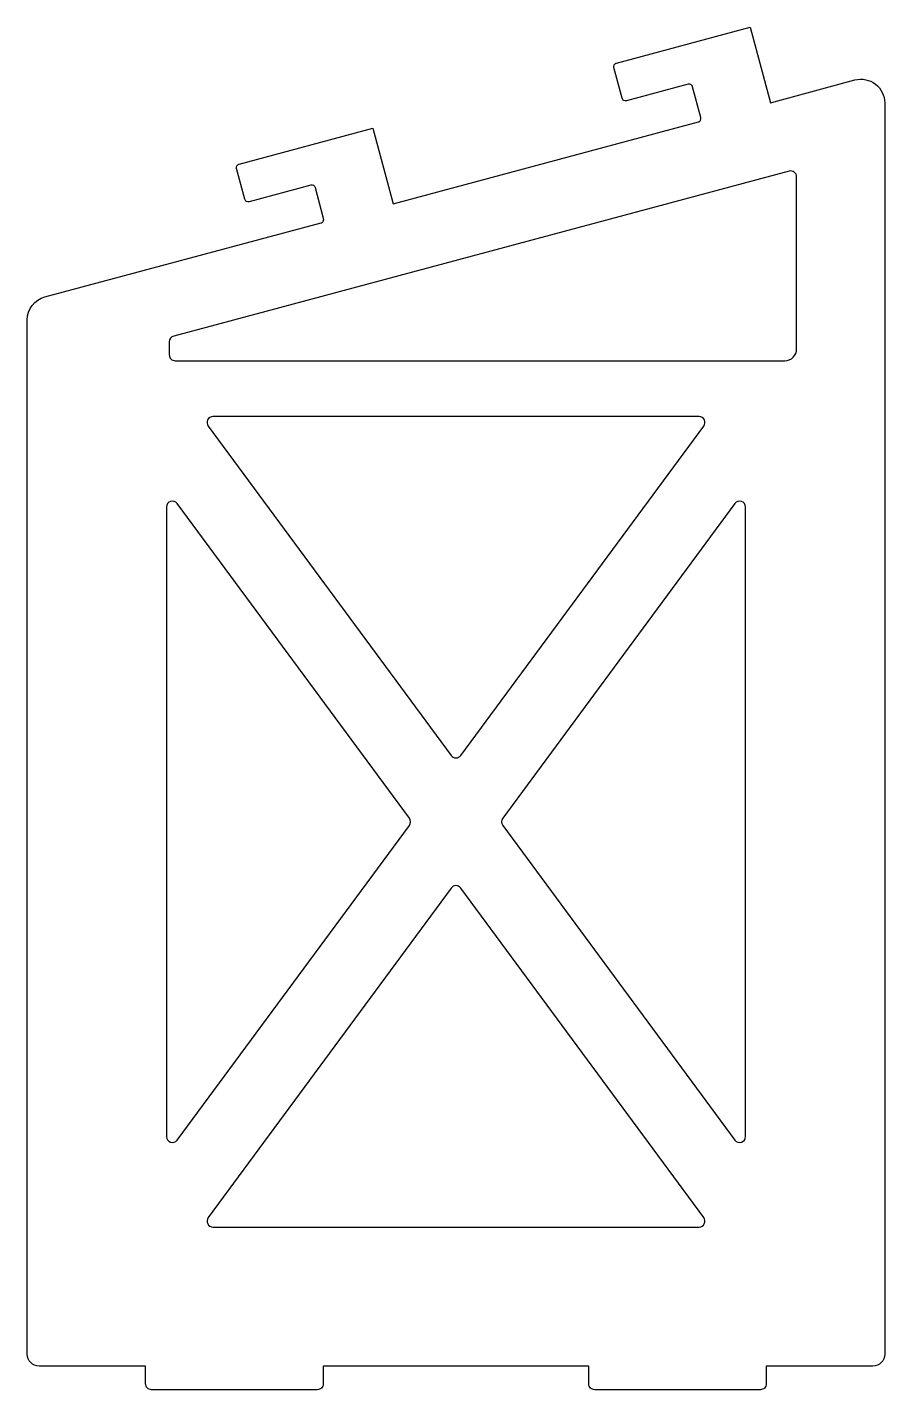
# Model space of a CAD drawing. Header units: millimetres. Extents: x 0 to 72, y -2 to 113.
import ezdxf

# ---------------------------------------------------------------- set-up
doc = ezdxf.new("R2010")
doc.units = ezdxf.units.MM
doc.layers.get('0').update_dxf_attribs({"linetype": 'CONTINUOUS'})

msp = doc.modelspace()

# ---------------------------------------------------------------- linework, layer by layer
for points in [[(1, 0, -0.414214), (0, 1), (0, 88.47, -0.339454), (1.48, 90.4), (24.82, 96.65, 0.414214), (25.04, 97.02), (24.34, 99.63, 0.414214), (23.97, 99.84), (18.75, 98.44, -0.414214), (18.39, 98.65), (17.69, 101.26, -0.414214), (17.9, 101.63), (29.2, 104.66), (30.91, 98.28), (56.7, 105.19, 0.414214), (56.91, 105.56), (56.21, 108.17, 0.414214), (55.85, 108.38), (50.63, 106.98, -0.414214), (50.26, 107.19), (49.56, 109.8, -0.414214), (49.78, 110.17), (61.08, 113.2), (62.79, 106.82), (69.93, 108.74, -0.493145), (72.44, 106.8), (72.44, 1, -0.414214), (71.44, 0), (62.44, 0), (62.44, -1.5, -0.414214), (61.94, -2), (47.94, -2, -0.414214), (47.44, -1.5), (47.44, 0), (25, 0), (25, -1.5, -0.414214), (24.5, -2), (10.5, -2, -0.414214), (10, -1.5), (10, 0)], [(12, 86.61), (12, 85.5, 0.414214), (12.5, 85), (64, 85, 0.414214), (65, 86), (65, 100.54, 0.493145), (64.37, 101.03), (12.37, 87.09, 0.339454)], [(15.28, 79.48), (35.82, 51.62, 0.505211), (36.62, 51.62), (57.16, 79.48, 0.615163), (56.76, 80.28), (15.69, 80.28, 0.615163)], [(12.66, 19.11), (32.28, 45.72, 0.328717), (32.28, 46.32), (12.66, 72.93, 0.723925), (11.76, 72.63), (11.76, 19.41, 0.723925)], [(40.17, 45.72), (59.78, 19.11, 0.723925), (60.69, 19.41), (60.69, 72.63, 0.723925), (59.78, 72.93), (40.17, 46.32, 0.328717)], [(15.69, 11.76), (56.76, 11.76, 0.615163), (57.16, 12.55), (36.62, 40.42, 0.505211), (35.82, 40.42), (15.28, 12.55, 0.615163)]]:
    msp.add_lwpolyline(points, format="xyb", close=True)

doc.saveas('drawing.dxf')
